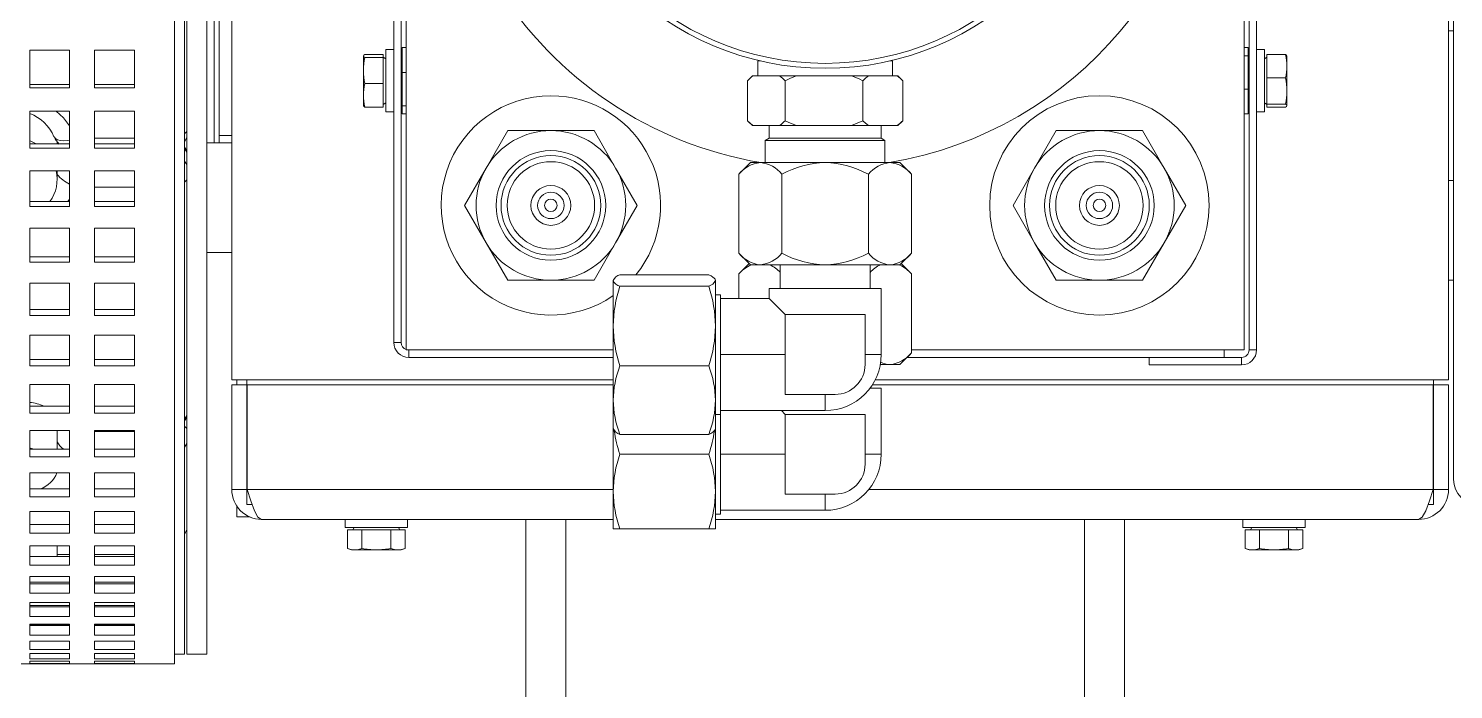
# Model space of a CAD drawing. Header units: millimetres. Extents: x -283029 to -254660, y -24907 to 10674.
# Drawn here: x -278944.98 to -278935.19, y -18302.15 to -18297.61 of the extents above; entities that cross this region are included whole.
import ezdxf

# ---------------------------------------------------------------- set-up
doc = ezdxf.new("R2010")
doc.units = ezdxf.units.MM
doc.header["$LTSCALE"] = 100

msp = doc.modelspace()

# ---------------------------------------------------------------- linework, layer by layer
at = {"color": 1, "linetype": 'Continuous', "lineweight": 0}
for p, q in [((-278936.5985, -18299.8196), (-278936.5985, -18291.994)), ((-278936.5471, -18299.8196), (-278936.5471, -18291.994)), ((-278936.6327, -18299.8196), (-278936.6327, -18292.0111)), ((-278943.8932, -18294.0375), (-278943.8932, -18301.9087)), ((-278943.7562, -18294.1014), (-278943.7562, -18301.9087)), ((-278943.7049, -18298.3962), (-278943.7049, -18294.1253)), ((-278943.585, -18294.2256), (-278943.585, -18300.0251)), ((-278935.2286, -18300.0251), (-278935.2286, -18294.203)), ((-278942.472, -18294.8079), (-278942.472, -18299.7682)), ((-278942.4206, -18294.9582), (-278942.4206, -18299.7682)), ((-278942.3863, -18294.9742), (-278942.3863, -18299.8196)), ((-278943.9789, -18295.9154), (-278943.9789, -18301.9772)), ((-278943.9104, -18301.9087), (-278943.9104, -18295.9154)), ((-278935.1943, -18300.7101), (-278935.1943, -18296.1209)), ((-278943.6706, -18298.3962), (-278943.6706, -18297.388)), ((-278935.2286, -18297.6278), (-278935.1943, -18297.6278)), ((-278944.6981, -18297.7587), (-278944.972, -18297.7587)), ((-278944.972, -18297.7587), (-278944.972, -18298.0192)), ((-278944.6981, -18298.0192), (-278944.6981, -18297.7587)), ((-278944.2528, -18297.7587), (-278944.5268, -18297.7587)), ((-278944.5268, -18297.7587), (-278944.5268, -18298.0192)), ((-278944.2528, -18298.0192), (-278944.2528, -18297.7587)), ((-278942.472, -18297.7562), (-278942.5267, -18297.7562)), ((-278942.5267, -18298.1843), (-278942.5267, -18297.7562)), ((-278942.4137, -18297.7423), (-278942.3863, -18297.7423)), ((-278942.4137, -18297.9133), (-278942.4137, -18297.7423)), ((-278936.6053, -18297.7423), (-278936.6327, -18297.7423)), ((-278936.6053, -18297.7423), (-278936.6053, -18297.7992)), ((-278936.4923, -18297.7562), (-278936.5471, -18297.7562)), ((-278936.4923, -18297.7562), (-278936.4923, -18298.1843)), ((-278942.6809, -18297.7998), (-278942.6809, -18297.8995)), ((-278942.5439, -18297.7901), (-278942.6712, -18297.7901)), ((-278942.5439, -18297.8095), (-278942.6712, -18297.8095)), ((-278942.5439, -18297.7901), (-278942.5439, -18297.8095)), ((-278942.5267, -18297.8182), (-278942.5439, -18297.8083)), ((-278942.5439, -18297.9896), (-278942.5439, -18297.8095)), ((-278939.9719, -18297.8332), (-278939.9719, -18297.936)), ((-278939.9719, -18297.8332), (-278939.9564, -18297.8332)), ((-278939.0627, -18297.8332), (-278939.0473, -18297.8332)), ((-278939.0473, -18297.8332), (-278939.0472, -18297.8332)), ((-278939.0472, -18297.936), (-278939.0472, -18297.8332)), ((-278939.0301, -18297.8256), (-278939.0301, -18297.8254)), ((-278936.6053, -18297.7992), (-278936.6327, -18297.7992)), ((-278936.6053, -18297.7992), (-278936.6053, -18298.0271)), ((-278936.4752, -18297.8083), (-278936.4923, -18297.8182)), ((-278936.4752, -18297.7901), (-278936.3478, -18297.7901)), ((-278936.4752, -18297.9509), (-278936.4752, -18297.7901)), ((-278936.3382, -18297.8705), (-278936.3382, -18297.7991)), ((-278942.6809, -18297.8995), (-278942.6809, -18298.07)), ((-278942.4137, -18297.8885), (-278942.4206, -18297.8885)), ((-278942.4137, -18297.9133), (-278942.3863, -18297.9133)), ((-278942.4137, -18298.1413), (-278942.4137, -18297.9133)), ((-278940.0091, -18297.936), (-278940.038, -18297.9648)), ((-278940.0091, -18297.936), (-278940.0058, -18297.936)), ((-278939.9141, -18297.936), (-278940.0058, -18297.936)), ((-278939.8225, -18297.936), (-278939.9141, -18297.936)), ((-278939.7074, -18297.936), (-278939.8225, -18297.936)), ((-278939.518, -18297.936), (-278939.7074, -18297.936)), ((-278939.3287, -18297.936), (-278939.518, -18297.936)), ((-278939.3287, -18297.936), (-278939.2111, -18297.936)), ((-278939.1134, -18297.936), (-278939.2111, -18297.936)), ((-278939.0158, -18297.936), (-278939.1134, -18297.936)), ((-278939.0158, -18297.936), (-278939.0099, -18297.936)), ((-278938.9811, -18297.9648), (-278939.0099, -18297.936)), ((-278936.5985, -18297.8885), (-278936.6053, -18297.8885)), ((-278936.4752, -18297.9509), (-278936.3478, -18297.9509)), ((-278936.4752, -18297.9509), (-278936.4752, -18298.131)), ((-278936.3382, -18298.0409), (-278936.3382, -18297.8705)), ((-278944.972, -18297.9954), (-278944.6981, -18297.9954)), ((-278944.972, -18298.0192), (-278944.6981, -18298.0192)), ((-278944.5268, -18297.9954), (-278944.2528, -18297.9954)), ((-278944.5268, -18298.0192), (-278944.2528, -18298.0192)), ((-278942.5439, -18297.9896), (-278942.6712, -18297.9896)), ((-278942.5439, -18297.9896), (-278942.5439, -18298.1503)), ((-278942.4206, -18298.052), (-278942.4137, -18298.052)), ((-278940.0433, -18297.9702), (-278940.0433, -18298.2442)), ((-278939.7849, -18297.9702), (-278939.7849, -18298.2442)), ((-278939.2511, -18297.9702), (-278939.2511, -18298.2442)), ((-278938.9812, -18297.9649), (-278938.9757, -18297.9702)), ((-278938.9757, -18297.9702), (-278938.9757, -18298.2442)), ((-278936.6053, -18298.0271), (-278936.6327, -18298.0271)), ((-278936.6053, -18298.0271), (-278936.6053, -18298.1982)), ((-278936.6053, -18298.052), (-278936.5985, -18298.052)), ((-278936.3382, -18298.1407), (-278936.3382, -18298.0409)), ((-278942.6809, -18298.07), (-278942.6809, -18298.1414)), ((-278942.5439, -18298.1503), (-278942.6712, -18298.1503)), ((-278942.5439, -18298.1322), (-278942.5267, -18298.1223)), ((-278942.4137, -18298.1413), (-278942.3863, -18298.1413)), ((-278942.4137, -18298.1982), (-278942.4137, -18298.1413)), ((-278936.4923, -18298.1223), (-278936.4752, -18298.1322)), ((-278936.4752, -18298.131), (-278936.3478, -18298.131)), ((-278936.4752, -18298.1503), (-278936.4752, -18298.131)), ((-278936.4752, -18298.1503), (-278936.3478, -18298.1503)), ((-278944.6981, -18298.1798), (-278944.972, -18298.1798)), ((-278944.972, -18298.1798), (-278944.972, -18298.433)), ((-278944.6981, -18298.433), (-278944.6981, -18298.1798)), ((-278944.2528, -18298.1798), (-278944.5268, -18298.1798)), ((-278944.5268, -18298.1798), (-278944.5268, -18298.433)), ((-278944.2528, -18298.433), (-278944.2528, -18298.1798)), ((-278942.5267, -18298.1843), (-278942.472, -18298.1843)), ((-278942.4137, -18298.1982), (-278942.3863, -18298.1982)), ((-278940.038, -18298.2496), (-278940.0091, -18298.2785)), ((-278939.0099, -18298.2785), (-278938.9811, -18298.2496)), ((-278938.9757, -18298.2442), (-278938.9812, -18298.2495)), ((-278936.6053, -18298.1982), (-278936.6327, -18298.1982)), ((-278936.5471, -18298.1843), (-278936.4923, -18298.1843)), ((-278943.6706, -18298.347), (-278943.585, -18298.347)), ((-278941.838, -18298.5696), (-278941.6897, -18298.3127)), ((-278941.6897, -18298.3127), (-278941.3932, -18298.3127)), ((-278941.3932, -18298.3127), (-278941.0966, -18298.3127)), ((-278940.9483, -18298.5696), (-278941.0966, -18298.3127)), ((-278940.0091, -18298.2785), (-278940.0058, -18298.2785)), ((-278939.8225, -18298.2785), (-278940.0058, -18298.2785)), ((-278939.8931, -18298.2785), (-278939.8931, -18298.3654)), ((-278939.8225, -18298.2785), (-278939.7074, -18298.2785)), ((-278939.3287, -18298.2785), (-278939.7074, -18298.2785)), ((-278939.3287, -18298.2785), (-278939.2111, -18298.2785)), ((-278939.0158, -18298.2785), (-278939.2111, -18298.2785)), ((-278939.126, -18298.3654), (-278939.126, -18298.2785)), ((-278939.0158, -18298.2785), (-278939.0099, -18298.2785)), ((-278938.0708, -18298.5696), (-278937.9225, -18298.3127)), ((-278937.9225, -18298.3127), (-278937.6259, -18298.3127)), ((-278937.6259, -18298.3127), (-278937.3293, -18298.3127)), ((-278937.181, -18298.5696), (-278937.3293, -18298.3127)), ((-278944.972, -18298.4045), (-278944.6981, -18298.4045)), ((-278944.972, -18298.433), (-278944.6981, -18298.433)), ((-278944.7837, -18298.4045), (-278944.7837, -18298.3896)), ((-278944.5268, -18298.3649), (-278944.2528, -18298.3649)), ((-278944.5268, -18298.4045), (-278944.2528, -18298.4045)), ((-278944.5268, -18298.433), (-278944.2528, -18298.433)), ((-278943.585, -18298.3962), (-278943.7562, -18298.3962)), ((-278939.8931, -18298.3654), (-278939.9205, -18298.3812)), ((-278939.9205, -18298.3812), (-278939.9205, -18298.5325)), ((-278939.9205, -18298.3812), (-278939.0986, -18298.3812)), ((-278939.8931, -18298.3654), (-278939.126, -18298.3654)), ((-278939.0986, -18298.3812), (-278939.126, -18298.3654)), ((-278939.126, -18298.3654), (-278939.126, -18298.3654)), ((-278939.0986, -18298.5325), (-278939.0986, -18298.3812)), ((-278939.0986, -18298.3812), (-278939.0986, -18298.3812)), ((-278940.0232, -18298.5325), (-278940.1027, -18298.612)), ((-278939.9544, -18298.5325), (-278940.0232, -18298.5325)), ((-278939.9719, -18298.529), (-278939.9719, -18298.5325)), ((-278939.5095, -18298.5325), (-278939.9544, -18298.5325)), ((-278939.0646, -18298.5325), (-278939.5095, -18298.5325)), ((-278938.9958, -18298.5325), (-278939.0646, -18298.5325)), ((-278939.0472, -18298.5325), (-278939.0472, -18298.529)), ((-278938.9163, -18298.612), (-278938.9958, -18298.5325)), ((-278944.6981, -18298.5886), (-278944.972, -18298.5886)), ((-278944.972, -18298.5886), (-278944.972, -18298.8331)), ((-278944.7837, -18298.6466), (-278944.7837, -18298.5886)), ((-278944.6981, -18298.8331), (-278944.6981, -18298.5886)), ((-278944.2528, -18298.5886), (-278944.5268, -18298.5886)), ((-278944.5268, -18298.5886), (-278944.5268, -18298.8331)), ((-278944.2528, -18298.8331), (-278944.2528, -18298.5886)), ((-278941.9863, -18298.8264), (-278941.838, -18298.5696)), ((-278940.8, -18298.8264), (-278940.9483, -18298.5696)), ((-278940.1027, -18299.1551), (-278940.1027, -18298.612)), ((-278939.8061, -18299.1551), (-278939.8061, -18298.612)), ((-278939.2129, -18299.1551), (-278939.2129, -18298.612)), ((-278938.9163, -18299.1551), (-278938.9163, -18298.612)), ((-278938.2191, -18298.8264), (-278938.0708, -18298.5696)), ((-278937.0327, -18298.8264), (-278937.181, -18298.5696)), ((-278944.2528, -18298.7021), (-278944.5268, -18298.7021)), ((-278935.1943, -18298.6552), (-278935.2286, -18298.6552)), ((-278944.972, -18298.8001), (-278944.6981, -18298.8001)), ((-278944.972, -18298.8331), (-278944.6981, -18298.8331)), ((-278944.6981, -18298.7825), (-278944.7116, -18298.8001)), ((-278944.5268, -18298.8001), (-278944.2528, -18298.8001)), ((-278944.5268, -18298.8331), (-278944.2528, -18298.8331)), ((-278941.9863, -18298.8264), (-278941.838, -18299.0833)), ((-278940.8, -18298.8264), (-278940.9483, -18299.0833)), ((-278938.2191, -18298.8264), (-278938.0708, -18299.0833)), ((-278937.0327, -18298.8264), (-278937.181, -18299.0833)), ((-278944.6981, -18298.9828), (-278944.972, -18298.9828)), ((-278944.972, -18298.9828), (-278944.972, -18299.2172)), ((-278944.6981, -18299.2172), (-278944.6981, -18298.9828)), ((-278944.2528, -18298.9828), (-278944.5268, -18298.9828)), ((-278944.5268, -18298.9828), (-278944.5268, -18299.2172)), ((-278944.2528, -18299.2172), (-278944.2528, -18298.9828)), ((-278941.838, -18299.0833), (-278941.6897, -18299.3401)), ((-278940.9483, -18299.0833), (-278941.0966, -18299.3401)), ((-278938.0708, -18299.0833), (-278937.9225, -18299.3401)), ((-278937.181, -18299.0833), (-278937.3293, -18299.3401)), ((-278944.972, -18299.1799), (-278944.6981, -18299.1799)), ((-278944.972, -18299.2172), (-278944.6981, -18299.2172)), ((-278944.5268, -18299.1799), (-278944.2528, -18299.1799)), ((-278944.5268, -18299.2172), (-278944.2528, -18299.2172)), ((-278943.7562, -18299.1497), (-278943.585, -18299.1497)), ((-278940.1027, -18299.1551), (-278940.0232, -18299.2346)), ((-278940.0318, -18299.226), (-278940.1027, -18299.2969)), ((-278940.0232, -18299.2346), (-278939.9544, -18299.2346)), ((-278939.9544, -18299.2346), (-278939.5095, -18299.2346)), ((-278939.8178, -18299.2346), (-278939.8178, -18299.3972)), ((-278939.5095, -18299.2346), (-278939.0646, -18299.2346)), ((-278939.2013, -18299.3972), (-278939.2013, -18299.2346)), ((-278939.0646, -18299.2346), (-278938.9958, -18299.2346)), ((-278938.9958, -18299.2346), (-278938.9163, -18299.1551)), ((-278938.9163, -18299.2969), (-278938.9872, -18299.226)), ((-278940.3089, -18299.3025), (-278940.9192, -18299.3025)), ((-278940.1027, -18299.4657), (-278940.1027, -18299.2969)), ((-278938.9163, -18299.84), (-278938.9163, -18299.2969)), ((-278944.6981, -18299.3603), (-278944.972, -18299.3603)), ((-278944.972, -18299.3603), (-278944.972, -18299.5834)), ((-278944.6981, -18299.5834), (-278944.6981, -18299.3603)), ((-278944.2528, -18299.3603), (-278944.5268, -18299.3603)), ((-278944.5268, -18299.3603), (-278944.5268, -18299.5834)), ((-278944.2528, -18299.5834), (-278944.2528, -18299.3603)), ((-278941.6897, -18299.3401), (-278941.3932, -18299.3401)), ((-278941.3932, -18299.3401), (-278941.0966, -18299.3401)), ((-278940.9651, -18299.6555), (-278940.9651, -18299.3418)), ((-278940.3089, -18299.3812), (-278940.9192, -18299.3812)), ((-278940.263, -18299.3418), (-278940.263, -18299.6555)), ((-278939.8948, -18299.3972), (-278939.8948, -18299.4657)), ((-278939.1242, -18299.3972), (-278939.8948, -18299.3972)), ((-278939.1242, -18299.6241), (-278939.1242, -18299.3972)), ((-278937.9225, -18299.3401), (-278937.6259, -18299.3401)), ((-278937.6259, -18299.3401), (-278937.3293, -18299.3401)), ((-278935.2286, -18299.3401), (-278935.1943, -18299.3401)), ((-278940.2287, -18299.44), (-278940.263, -18299.44)), ((-278940.2287, -18299.851), (-278940.2287, -18299.44)), ((-278939.8948, -18299.4657), (-278940.2287, -18299.4657)), ((-278939.7835, -18299.577), (-278939.8948, -18299.4657)), ((-278944.972, -18299.5419), (-278944.6981, -18299.5419)), ((-278944.972, -18299.5834), (-278944.6981, -18299.5834)), ((-278944.5268, -18299.5419), (-278944.2528, -18299.5419)), ((-278944.5268, -18299.5834), (-278944.2528, -18299.5834)), ((-278939.7835, -18300.125), (-278939.7835, -18299.577)), ((-278939.7835, -18299.577), (-278939.2355, -18299.577)), ((-278939.2355, -18299.577), (-278939.2355, -18299.9195)), ((-278939.1242, -18299.851), (-278939.1242, -18299.6241)), ((-278944.6981, -18299.719), (-278944.972, -18299.719)), ((-278944.972, -18299.719), (-278944.972, -18299.9295)), ((-278944.6981, -18299.9295), (-278944.6981, -18299.719)), ((-278944.2528, -18299.719), (-278944.5268, -18299.719)), ((-278944.5268, -18299.719), (-278944.5268, -18299.9295)), ((-278944.2528, -18299.9295), (-278944.2528, -18299.719)), ((-278940.9651, -18300.1646), (-278940.9651, -18299.6555)), ((-278940.263, -18300.1646), (-278940.263, -18299.6555)), ((-278942.472, -18299.7682), (-278942.4206, -18299.7682)), ((-278942.3863, -18299.8196), (-278940.9651, -18299.8196)), ((-278942.3692, -18299.8196), (-278942.3692, -18299.871)), ((-278938.9163, -18299.8196), (-278936.6327, -18299.8196)), ((-278936.7697, -18299.8196), (-278936.7697, -18299.871)), ((-278936.5985, -18299.8196), (-278936.5471, -18299.8196)), ((-278944.972, -18299.8842), (-278944.6981, -18299.8842)), ((-278944.5268, -18299.8842), (-278944.2528, -18299.8842)), ((-278942.3692, -18299.871), (-278940.9651, -18299.871)), ((-278940.2287, -18300.262), (-278940.2287, -18299.851)), ((-278939.7835, -18299.851), (-278940.2287, -18299.851)), ((-278939.1242, -18299.851), (-278939.2355, -18299.851)), ((-278939.1304, -18299.9195), (-278939.0646, -18299.9195)), ((-278939.0646, -18299.9195), (-278938.9958, -18299.9195)), ((-278938.9958, -18299.9195), (-278938.9163, -18299.84)), ((-278938.9473, -18299.871), (-278936.7697, -18299.871)), ((-278937.2834, -18299.9224), (-278937.2834, -18299.871)), ((-278937.2834, -18299.871), (-278936.6498, -18299.871)), ((-278936.6498, -18299.9224), (-278936.6498, -18299.871)), ((-278944.972, -18299.9295), (-278944.6981, -18299.9295)), ((-278944.5268, -18299.9295), (-278944.2528, -18299.9295)), ((-278940.3089, -18299.9297), (-278940.9192, -18299.9297)), ((-278937.2834, -18299.9224), (-278936.6498, -18299.9224)), ((-278944.6981, -18300.0569), (-278944.972, -18300.0569)), ((-278944.972, -18300.0569), (-278944.972, -18300.2538)), ((-278944.6981, -18300.2538), (-278944.6981, -18300.0569)), ((-278944.2528, -18300.0569), (-278944.5268, -18300.0569)), ((-278944.5268, -18300.0569), (-278944.5268, -18300.2538)), ((-278944.2528, -18300.2538), (-278944.2528, -18300.0569)), ((-278943.585, -18300.0251), (-278940.9703, -18300.0251)), ((-278943.585, -18300.7785), (-278943.585, -18300.0593)), ((-278943.585, -18300.0593), (-278943.4823, -18300.0593)), ((-278943.5508, -18300.0593), (-278943.5508, -18300.0251)), ((-278943.4823, -18300.8813), (-278943.4823, -18300.0251)), ((-278943.4798, -18300.7785), (-278943.4798, -18300.0593)), ((-278940.9651, -18300.0593), (-278943.4798, -18300.0593)), ((-278939.1242, -18300.0822), (-278939.2013, -18300.0822)), ((-278935.3337, -18300.0593), (-278939.1854, -18300.0593)), ((-278939.1658, -18300.0251), (-278935.2286, -18300.0251)), ((-278939.1242, -18300.3091), (-278939.1242, -18300.0822)), ((-278935.3337, -18300.7785), (-278935.3337, -18300.0593)), ((-278935.3313, -18300.8813), (-278935.3313, -18300.0251)), ((-278935.2286, -18300.0593), (-278935.3313, -18300.0593)), ((-278935.2286, -18300.7785), (-278935.2286, -18300.0593)), ((-278944.972, -18300.2048), (-278944.6981, -18300.2048)), ((-278944.5268, -18300.2048), (-278944.2528, -18300.2048)), ((-278940.9651, -18300.1646), (-278940.9651, -18300.3647)), ((-278940.263, -18300.1646), (-278940.263, -18300.3647)), ((-278939.441, -18300.125), (-278939.7835, -18300.125)), ((-278939.5095, -18300.2363), (-278939.5095, -18300.125)), ((-278944.972, -18300.2538), (-278944.6981, -18300.2538)), ((-278944.5268, -18300.2538), (-278944.2528, -18300.2538)), ((-278940.263, -18300.262), (-278940.2287, -18300.262)), ((-278940.2287, -18300.2363), (-278939.5095, -18300.2363)), ((-278940.2287, -18300.536), (-278940.2287, -18300.262)), ((-278939.7835, -18300.262), (-278939.8092, -18300.2363)), ((-278939.7835, -18300.262), (-278939.2355, -18300.262)), ((-278939.7835, -18300.81), (-278939.7835, -18300.262)), ((-278939.2355, -18300.262), (-278939.2355, -18300.6045)), ((-278939.1242, -18300.536), (-278939.1242, -18300.3091)), ((-278944.6981, -18300.3723), (-278944.972, -18300.3723)), ((-278944.972, -18300.3723), (-278944.972, -18300.5544)), ((-278944.7837, -18300.502), (-278944.7837, -18300.3723)), ((-278944.6981, -18300.5544), (-278944.6981, -18300.3723)), ((-278944.2528, -18300.3723), (-278944.5268, -18300.3723)), ((-278944.5268, -18300.3723), (-278944.5268, -18300.5544)), ((-278944.5268, -18300.379), (-278944.2528, -18300.379)), ((-278944.2528, -18300.5544), (-278944.2528, -18300.3723)), ((-278940.9651, -18300.7928), (-278940.9651, -18300.3602)), ((-278940.3089, -18300.3996), (-278940.9192, -18300.3996)), ((-278940.263, -18300.7928), (-278940.263, -18300.3602)), ((-278944.972, -18300.502), (-278944.6981, -18300.502)), ((-278944.5268, -18300.502), (-278944.2528, -18300.502)), ((-278944.972, -18300.5544), (-278944.6981, -18300.5544)), ((-278944.5268, -18300.5544), (-278944.2528, -18300.5544)), ((-278940.3089, -18300.536), (-278940.9192, -18300.536)), ((-278940.2287, -18300.9469), (-278940.2287, -18300.536)), ((-278939.7835, -18300.536), (-278940.2287, -18300.536)), ((-278939.1242, -18300.536), (-278939.2355, -18300.536)), ((-278944.6981, -18300.6634), (-278944.972, -18300.6634)), ((-278944.972, -18300.6634), (-278944.972, -18300.8297)), ((-278944.6981, -18300.8297), (-278944.6981, -18300.6634)), ((-278944.2528, -18300.6634), (-278944.5268, -18300.6634)), ((-278944.5268, -18300.6634), (-278944.5268, -18300.8297)), ((-278944.2528, -18300.8297), (-278944.2528, -18300.6634)), ((-278944.972, -18300.7742), (-278944.6981, -18300.7742)), ((-278944.5268, -18300.7742), (-278944.2528, -18300.7742)), ((-278943.4823, -18300.7785), (-278943.585, -18300.7785)), ((-278940.9651, -18300.7785), (-278943.4798, -18300.7785)), ((-278940.9651, -18301.0497), (-278940.9651, -18300.7928)), ((-278940.263, -18301.0497), (-278940.263, -18300.7928)), ((-278935.3337, -18300.7785), (-278939.2102, -18300.7785)), ((-278935.2286, -18300.7785), (-278935.3313, -18300.7785)), ((-278944.972, -18300.8297), (-278944.6981, -18300.8297)), ((-278944.5268, -18300.8297), (-278944.2528, -18300.8297)), ((-278943.5508, -18300.9669), (-278943.5508, -18300.8888)), ((-278943.4457, -18300.8813), (-278943.4823, -18300.8813)), ((-278939.441, -18300.81), (-278939.7835, -18300.81)), ((-278939.5095, -18300.9213), (-278939.5095, -18300.81)), ((-278935.3313, -18300.8813), (-278935.3679, -18300.8813)), ((-278944.6981, -18300.9285), (-278944.972, -18300.9285)), ((-278944.972, -18300.9285), (-278944.972, -18301.0782)), ((-278944.6981, -18301.0782), (-278944.6981, -18300.9285)), ((-278944.2528, -18300.9285), (-278944.5268, -18300.9285)), ((-278944.5268, -18300.9285), (-278944.5268, -18301.0782)), ((-278944.2528, -18301.0782), (-278944.2528, -18300.9285)), ((-278943.4582, -18300.9669), (-278943.5508, -18300.9669)), ((-278940.9651, -18300.984), (-278943.3795, -18300.984)), ((-278942.8059, -18300.984), (-278942.8059, -18301.0388)), ((-278942.3778, -18301.0388), (-278942.3778, -18300.984)), ((-278941.5644, -18321.2587), (-278941.5644, -18300.984)), ((-278941.2904, -18321.2587), (-278941.2904, -18300.984)), ((-278940.263, -18300.9469), (-278940.2287, -18300.9469)), ((-278935.434, -18300.984), (-278940.263, -18300.984)), ((-278940.2287, -18300.9213), (-278939.5095, -18300.9213)), ((-278937.7286, -18306.682), (-278937.7286, -18300.984)), ((-278937.4547, -18306.7353), (-278937.4547, -18300.984)), ((-278936.6413, -18300.984), (-278936.6413, -18301.0388)), ((-278936.2132, -18301.0388), (-278936.2132, -18300.984)), ((-278944.972, -18301.0199), (-278944.6981, -18301.0199)), ((-278944.972, -18301.0782), (-278944.6981, -18301.0782)), ((-278944.5268, -18301.0199), (-278944.2528, -18301.0199)), ((-278944.5268, -18301.0782), (-278944.2528, -18301.0782)), ((-278942.3778, -18301.0388), (-278942.8059, -18301.0388)), ((-278942.7895, -18301.056), (-278942.7895, -18301.1833)), ((-278942.6907, -18301.056), (-278942.7895, -18301.056)), ((-278942.7439, -18301.0388), (-278942.7538, -18301.056)), ((-278942.6907, -18301.056), (-278942.6907, -18301.1833)), ((-278942.6907, -18301.056), (-278942.493, -18301.056)), ((-278942.493, -18301.056), (-278942.493, -18301.1833)), ((-278942.493, -18301.056), (-278942.3941, -18301.056)), ((-278942.4299, -18301.056), (-278942.4398, -18301.0388)), ((-278942.3941, -18301.056), (-278942.3941, -18301.1833)), ((-278940.9651, -18301.0497), (-278940.9192, -18301.0497)), ((-278940.3089, -18301.0497), (-278940.9192, -18301.0497)), ((-278940.3089, -18301.0497), (-278940.263, -18301.0497)), ((-278936.2132, -18301.0388), (-278936.6413, -18301.0388)), ((-278936.625, -18301.056), (-278936.625, -18301.1833)), ((-278936.5261, -18301.056), (-278936.625, -18301.056)), ((-278936.5793, -18301.0388), (-278936.5892, -18301.056)), ((-278936.5261, -18301.056), (-278936.5261, -18301.1833)), ((-278936.5261, -18301.056), (-278936.3284, -18301.056)), ((-278936.3284, -18301.056), (-278936.3284, -18301.1833)), ((-278936.3284, -18301.056), (-278936.2295, -18301.056)), ((-278936.2653, -18301.056), (-278936.2752, -18301.0388)), ((-278936.2295, -18301.056), (-278936.2295, -18301.1833)), ((-278944.6981, -18301.1664), (-278944.972, -18301.1664)), ((-278944.972, -18301.1664), (-278944.972, -18301.2986)), ((-278944.7837, -18301.2377), (-278944.7837, -18301.1664)), ((-278944.6981, -18301.2986), (-278944.6981, -18301.1664)), ((-278944.2528, -18301.1664), (-278944.5268, -18301.1664)), ((-278944.5268, -18301.1664), (-278944.5268, -18301.2986)), ((-278944.2528, -18301.2986), (-278944.2528, -18301.1664)), ((-278942.7895, -18301.1833), (-278942.7631, -18301.1929)), ((-278942.7631, -18301.1929), (-278942.7401, -18301.1929)), ((-278942.7401, -18301.1929), (-278942.5918, -18301.1929)), ((-278942.5918, -18301.1929), (-278942.4435, -18301.1929)), ((-278942.4435, -18301.1929), (-278942.4206, -18301.1929)), ((-278942.4206, -18301.1929), (-278942.3941, -18301.1833)), ((-278936.625, -18301.1833), (-278936.5985, -18301.1929)), ((-278936.5985, -18301.1929), (-278936.5755, -18301.1929)), ((-278936.5755, -18301.1929), (-278936.4272, -18301.1929)), ((-278936.4272, -18301.1929), (-278936.2789, -18301.1929)), ((-278936.2789, -18301.1929), (-278936.256, -18301.1929)), ((-278936.256, -18301.1929), (-278936.2295, -18301.1833)), ((-278944.972, -18301.2377), (-278944.6981, -18301.2377)), ((-278944.7837, -18301.2245), (-278944.6981, -18301.2245)), ((-278944.5268, -18301.2245), (-278944.2528, -18301.2245)), ((-278944.5268, -18301.2377), (-278944.2528, -18301.2377)), ((-278944.972, -18301.2986), (-278944.6981, -18301.2986)), ((-278944.6981, -18301.3755), (-278944.972, -18301.3755)), ((-278944.972, -18301.3755), (-278944.972, -18301.4895)), ((-278944.6981, -18301.4895), (-278944.6981, -18301.3755)), ((-278944.5268, -18301.2986), (-278944.2528, -18301.2986)), ((-278944.2528, -18301.3755), (-278944.5268, -18301.3755)), ((-278944.5268, -18301.3755), (-278944.5268, -18301.4895)), ((-278944.2528, -18301.4895), (-278944.2528, -18301.3755)), ((-278944.972, -18301.4152), (-278944.6981, -18301.4152)), ((-278944.972, -18301.4266), (-278944.6981, -18301.4266)), ((-278944.5268, -18301.4152), (-278944.2528, -18301.4152)), ((-278944.5268, -18301.4266), (-278944.2528, -18301.4266)), ((-278944.972, -18301.4895), (-278944.6981, -18301.4895)), ((-278944.6981, -18301.555), (-278944.972, -18301.555)), ((-278944.972, -18301.555), (-278944.972, -18301.6501)), ((-278944.972, -18301.576), (-278944.6981, -18301.576)), ((-278944.6981, -18301.6501), (-278944.6981, -18301.555)), ((-278944.5268, -18301.4895), (-278944.2528, -18301.4895)), ((-278944.2528, -18301.555), (-278944.5268, -18301.555)), ((-278944.5268, -18301.555), (-278944.5268, -18301.6501)), ((-278944.5268, -18301.576), (-278944.2528, -18301.576)), ((-278944.2528, -18301.6501), (-278944.2528, -18301.555)), ((-278944.972, -18301.5853), (-278944.6981, -18301.5853)), ((-278944.972, -18301.6501), (-278944.6981, -18301.6501)), ((-278944.5268, -18301.5853), (-278944.2528, -18301.5853)), ((-278944.5268, -18301.6501), (-278944.2528, -18301.6501)), ((-278944.6981, -18301.7036), (-278944.972, -18301.7036)), ((-278944.972, -18301.7036), (-278944.972, -18301.7795)), ((-278944.972, -18301.7059), (-278944.6981, -18301.7059)), ((-278944.972, -18301.7132), (-278944.6981, -18301.7132)), ((-278944.972, -18301.7795), (-278944.6981, -18301.7795)), ((-278944.6981, -18301.7795), (-278944.6981, -18301.7036)), ((-278944.2528, -18301.7036), (-278944.5268, -18301.7036)), ((-278944.5268, -18301.7036), (-278944.5268, -18301.7795)), ((-278944.5268, -18301.7059), (-278944.2528, -18301.7059)), ((-278944.5268, -18301.7132), (-278944.2528, -18301.7132)), ((-278944.5268, -18301.7795), (-278944.2528, -18301.7795)), ((-278944.2528, -18301.7795), (-278944.2528, -18301.7036)), ((-278944.6981, -18301.8207), (-278944.972, -18301.8207)), ((-278944.972, -18301.8207), (-278944.972, -18301.8768)), ((-278944.972, -18301.8768), (-278944.6981, -18301.8768)), ((-278944.6981, -18301.8768), (-278944.6981, -18301.8207)), ((-278944.2528, -18301.8207), (-278944.5268, -18301.8207)), ((-278944.5268, -18301.8207), (-278944.5268, -18301.8768)), ((-278944.5268, -18301.8768), (-278944.2528, -18301.8768)), ((-278944.2528, -18301.8768), (-278944.2528, -18301.8207)), ((-278944.6981, -18301.9056), (-278944.972, -18301.9056)), ((-278944.972, -18301.9056), (-278944.972, -18301.9416)), ((-278944.972, -18301.9416), (-278944.6981, -18301.9416)), ((-278944.6981, -18301.9578), (-278944.972, -18301.9578)), ((-278944.972, -18301.9578), (-278944.972, -18301.9736)), ((-278944.972, -18301.9736), (-278944.6981, -18301.9736)), ((-278944.6981, -18301.9416), (-278944.6981, -18301.9056)), ((-278944.6981, -18301.9736), (-278944.6981, -18301.9578)), ((-278944.2528, -18301.9056), (-278944.5268, -18301.9056)), ((-278944.5268, -18301.9056), (-278944.5268, -18301.9416)), ((-278944.5268, -18301.9416), (-278944.2528, -18301.9416)), ((-278944.2528, -18301.9578), (-278944.5268, -18301.9578)), ((-278944.5268, -18301.9578), (-278944.5268, -18301.9736)), ((-278944.5268, -18301.9736), (-278944.2528, -18301.9736)), ((-278944.2528, -18301.9416), (-278944.2528, -18301.9056)), ((-278944.2528, -18301.9736), (-278944.2528, -18301.9578)), ((-278943.9789, -18301.9087), (-278943.9104, -18301.9087)), ((-278943.8932, -18301.9087), (-278943.7562, -18301.9087)), ((-278945.1433, -18301.9772), (-278944.972, -18301.9772)), ((-278944.6981, -18301.9771), (-278944.972, -18301.9771)), ((-278944.972, -18301.9771), (-278944.972, -18301.9772)), ((-278944.6981, -18301.9772), (-278944.6981, -18301.9771)), ((-278944.6981, -18301.9772), (-278944.5268, -18301.9772)), ((-278944.2528, -18301.9771), (-278944.5268, -18301.9771)), ((-278944.5268, -18301.9771), (-278944.5268, -18301.9772)), ((-278944.2528, -18301.9772), (-278944.2528, -18301.9771)), ((-278944.2528, -18301.9772), (-278943.9789, -18301.9772))]:
    msp.add_line(p, q, dxfattribs=at)
for points in [[(-278939.7849, -18297.9702), (-278939.8035, -18297.9522), (-278939.8225, -18297.936)], [(-278939.7074, -18297.936), (-278939.7465, -18297.9521), (-278939.7849, -18297.9702)], [(-278939.2511, -18297.9702), (-278939.2771, -18297.9577), (-278939.3287, -18297.936)], [(-278938.9757, -18297.9702), (-278938.9955, -18297.9522), (-278939.0158, -18297.936)], [(-278944.7916, -18298.1798), (-278944.7403, -18298.2258), (-278944.6981, -18298.279)], [(-278940.0433, -18298.2442), (-278940.0248, -18298.2623), (-278940.0058, -18298.2785)], [(-278939.7849, -18298.2442), (-278939.7589, -18298.2567), (-278939.7074, -18298.2785)], [(-278939.3287, -18298.2785), (-278939.2895, -18298.2623), (-278939.2511, -18298.2442)], [(-278939.2511, -18298.2442), (-278939.2314, -18298.2623), (-278939.2111, -18298.2785)], [(-278944.6981, -18298.3782), (-278944.7097, -18298.3801), (-278944.7374, -18298.3822), (-278944.7616, -18298.3805), (-278944.7814, -18298.3751), (-278944.796, -18298.3662), (-278944.8047, -18298.3543)], [(-278943.8932, -18298.3197), (-278943.905, -18298.3293), (-278943.9104, -18298.3329)], [(-278944.972, -18298.3818), (-278944.9692, -18298.383), (-278944.9283, -18298.4045)], [(-278943.9104, -18298.3876), (-278943.905, -18298.38), (-278943.8932, -18298.3595)], [(-278943.8932, -18298.4508), (-278943.905, -18298.4303), (-278943.9104, -18298.4227)], [(-278943.9104, -18298.4364), (-278943.905, -18298.443), (-278943.8932, -18298.4608)], [(-278943.9104, -18298.5221), (-278943.905, -18298.5287), (-278943.8932, -18298.5464)], [(-278943.9104, -18298.6657), (-278943.905, -18298.6617), (-278943.8932, -18298.6508)], [(-278940.3089, -18299.3025), (-278940.2921, -18299.3109), (-278940.2799, -18299.3185), (-278940.2707, -18299.3262), (-278940.2649, -18299.334), (-278940.263, -18299.3418)], [(-278943.9104, -18300.2948), (-278943.905, -18300.2883), (-278943.8932, -18300.271)], [(-278943.9104, -18300.3105), (-278943.905, -18300.3029), (-278943.8932, -18300.2824)], [(-278943.9104, -18300.3447), (-278943.905, -18300.3485), (-278943.8932, -18300.3588)], [(-278944.972, -18300.4931), (-278944.9692, -18300.4938), (-278944.941, -18300.502)], [(-278943.9104, -18300.4869), (-278943.905, -18300.4802), (-278943.8932, -18300.4621)], [(-278943.4798, -18300.7785), (-278943.4548, -18300.8572), (-278943.4297, -18300.9238), (-278943.4046, -18300.9684), (-278943.3795, -18300.984)], [(-278935.434, -18300.984), (-278935.409, -18300.9684), (-278935.3839, -18300.9238), (-278935.3588, -18300.8572), (-278935.3337, -18300.7785)], [(-278943.9104, -18301.0832), (-278943.905, -18301.0756), (-278943.8932, -18301.0551)], [(-278943.9104, -18301.0833), (-278943.905, -18301.0757), (-278943.8932, -18301.0552)], [(-278942.7895, -18301.1833), (-278942.765, -18301.1904), (-278942.7401, -18301.1929)], [(-278942.7401, -18301.1929), (-278942.7154, -18301.1904), (-278942.6907, -18301.1833)], [(-278942.4435, -18301.1929), (-278942.4682, -18301.1904), (-278942.493, -18301.1833)], [(-278942.3941, -18301.1833), (-278942.4186, -18301.1904), (-278942.4435, -18301.1929)], [(-278936.625, -18301.1833), (-278936.6004, -18301.1904), (-278936.5755, -18301.1929)], [(-278936.5755, -18301.1929), (-278936.5508, -18301.1904), (-278936.5261, -18301.1833)], [(-278936.2789, -18301.1929), (-278936.3036, -18301.1904), (-278936.3284, -18301.1833)], [(-278936.2295, -18301.1833), (-278936.254, -18301.1904), (-278936.2789, -18301.1929)]]:
    msp.add_lwpolyline(points, dxfattribs=at)
for centre, radius in [((-278939.5095, -18295.9154), 1.9692), ((-278939.5095, -18295.9154), 1.935), ((-278937.6259, -18298.8264), 0.7534), ((-278941.3932, -18298.8264), 0.3764), ((-278937.6259, -18298.8264), 0.3764), ((-278941.3932, -18298.8264), 0.3425), ((-278941.3932, -18298.8264), 0.3005), ((-278937.6259, -18298.8264), 0.3425), ((-278937.6259, -18298.8264), 0.3005), ((-278941.3932, -18298.8264), 0.137), ((-278941.3932, -18298.8264), 0.0908), ((-278937.6259, -18298.8264), 0.137), ((-278937.6259, -18298.8264), 0.0908), ((-278941.3932, -18298.8264), 0.0428), ((-278937.6259, -18298.8264), 0.0428)]:
    msp.add_circle(centre, radius, dxfattribs=at)
for centre, radius, start, end in [((-278939.5095, -18295.9154), 2.6542, 163.12401, 260.41049), ((-278939.5095, -18295.9154), 2.6542, 279.58951, 0), ((-278942.6666, -18297.8044), 0.015, 107.9655, 162.21327), ((-278942.6674, -18297.796), 0.014, 195.68495, 254.13628), ((-278942.2299, -18297.9023), 0.451, 168.12574, 179.65055), ((-278936.7087, -18297.8742), 0.3705, 0.56946, 13.11203), ((-278936.3524, -18297.8044), 0.015, 17.79143, 72.0298), ((-278942.2245, -18297.8962), 0.4564, 180.41785, 191.80585), ((-278939.7823, -18298.2187), 0.3604, 128.32852, 136.41492), ((-278938.9866, -18298.2389), 0.377, 126.55602, 134.56607), ((-278936.7072, -18297.867), 0.369, 346.86224, 359.45627), ((-278936.7946, -18298.0443), 0.4564, 0.41785, 11.80585), ((-278942.3119, -18298.0735), 0.369, 166.86224, 179.45627), ((-278936.7892, -18298.0382), 0.451, 348.12574, 359.65055), ((-278942.3104, -18298.0663), 0.3705, 180.56946, 193.11203), ((-278942.6666, -18298.1361), 0.015, 197.79143, 252.0298), ((-278941.3932, -18298.8264), 0.7534, 90, 304.62354), ((-278941.3932, -18298.8264), 0.7534, 320.81418, 90), ((-278936.3517, -18298.1444), 0.014, 15.68495, 74.13628), ((-278936.3524, -18298.1361), 0.015, 287.9655, 342.21327), ((-278945.0717, -18298.4656), 0.2882, 22.644, 69.76001), ((-278940.0459, -18297.9958), 0.3604, 308.32852, 316.41492), ((-278939.2403, -18297.9756), 0.377, 306.55602, 314.56607), ((-278944.6482, -18298.2848), 0.1712, 204.01394, 224.62383), ((-278941.3932, -18298.8264), 0.5137, 90, 150), ((-278941.3932, -18298.8264), 0.5137, 30, 90), ((-278937.6259, -18298.8264), 0.5137, 90, 150), ((-278937.6259, -18298.8264), 0.5137, 30, 90), ((-278939.9347, -18298.7474), 0.2158, 95.24467, 141.1289), ((-278939.9743, -18298.7477), 0.2162, 38.91104, 84.71539), ((-278939.495, -18299.1798), 0.6475, 91.28444, 118.71556), ((-278939.5329, -18299.213), 0.681, 61.97002, 88.02998), ((-278939.0407, -18298.7552), 0.224, 96.12461, 140.24896), ((-278939.0845, -18298.7477), 0.2162, 38.91104, 84.71539), ((-278945.0483, -18298.6465), 0.2644, 324.48136, 12.63645), ((-278944.5822, -18298.445), 0.2628, 219.96643, 243.85257), ((-278941.3932, -18298.8264), 0.5137, 150, 210), ((-278941.3932, -18298.8264), 0.5137, 330, 30), ((-278937.6259, -18298.8264), 0.5137, 150, 210), ((-278937.6259, -18298.8264), 0.5137, 330, 30), ((-278941.3932, -18298.8264), 0.5137, 210, 270), ((-278941.3932, -18298.8264), 0.5137, 270, 330), ((-278937.6259, -18298.8264), 0.5137, 210, 270), ((-278937.6259, -18298.8264), 0.5137, 270, 330), ((-278939.9345, -18299.0193), 0.2162, 218.91104, 264.71539), ((-278939.8892, -18299.4928), 0.2897, 116.98242, 137.47122), ((-278939.9783, -18299.0119), 0.224, 276.12461, 320.24896), ((-278939.9957, -18299.4575), 0.247, 43.89532, 64.48317), ((-278939.4949, -18298.5866), 0.6481, 241.29739, 268.70261), ((-278939.5328, -18298.5545), 0.6804, 271.96006, 298.03994), ((-278939.0447, -18299.0193), 0.2162, 218.91104, 264.71539), ((-278939.0411, -18299.4333), 0.2174, 113.88983, 137.46552), ((-278939.0844, -18299.0196), 0.2158, 275.24467, 321.1289), ((-278939.1217, -18299.4847), 0.2783, 42.43854, 63.18196), ((-278940.9025, -18299.3683), 0.0679, 104.17981, 157.06999), ((-278940.9042, -18299.3173), 0.0657, 201.96536, 256.78484), ((-278940.055, -18299.6667), 0.9101, 161.71502, 179.29036), ((-278940.3272, -18299.3134), 0.0703, 285.14423, 336.10557), ((-278941.1779, -18299.6676), 0.915, 0.75688, 18.23774), ((-278940.0502, -18299.6434), 0.915, 180.75688, 198.23774), ((-278941.173, -18299.6442), 0.9101, 341.71502, 359.29036), ((-278942.3692, -18299.7682), 0.1027, 180, 270), ((-278942.3692, -18299.7682), 0.0514, 180, 250.52878), ((-278936.6498, -18299.8196), 0.1027, 270, 0), ((-278936.6498, -18299.8196), 0.0514, 270, 0), ((-278939.5095, -18299.851), 0.3853, 270, 0), ((-278939.441, -18299.9195), 0.2055, 270, 0), ((-278939.0662, -18299.7936), 0.1259, 240.40253, 270.70389), ((-278939.0844, -18299.7046), 0.2158, 275.24467, 321.1289), ((-278940.2863, -18300.1753), 0.6788, 158.79346, 179.10207), ((-278940.9456, -18300.1761), 0.6827, 0.95727, 21.1472), ((-278945.0259, -18300.5956), 0.4196, 68.6466, 82.62774), ((-278940.2824, -18300.1532), 0.6827, 180.95727, 201.1472), ((-278940.9417, -18300.154), 0.6788, 338.79346, 359.10207), ((-278940.9008, -18300.3317), 0.0703, 203.89443, 254.85577), ((-278940.1785, -18300.2745), 0.7854, 187.37778, 199.44133), ((-278940.3239, -18300.3356), 0.0657, 283.21516, 338.03464), ((-278941.0911, -18300.2635), 0.8283, 340.79584, 352.26056), ((-278944.6094, -18300.349), 0.2019, 210.2943, 229.25629), ((-278940.1617, -18300.8038), 0.8034, 160.52631, 179.21753), ((-278941.0707, -18300.8046), 0.8078, 0.83441, 19.42175), ((-278939.5095, -18300.536), 0.3853, 270, 0), ((-278939.441, -18300.6045), 0.2055, 270, 0), ((-278944.9624, -18300.5956), 0.1895, 289.57092, 339.05135), ((-278943.3795, -18300.7785), 0.2055, 180, 270), ((-278940.1573, -18300.7811), 0.8078, 180.83441, 199.42175), ((-278941.0663, -18300.7819), 0.8034, 340.52631, 359.21753), ((-278935.434, -18300.7785), 0.2055, 270, 0), ((-278935.0231, -18300.7101), 0.1712, 180, 270), ((-278942.5878, -18300.6396), 0.5534, 259.28038, 269.57925), ((-278942.5976, -18300.6224), 0.5706, 270.57651, 280.56386), ((-278936.4232, -18300.6396), 0.5534, 259.28038, 269.57925), ((-278936.433, -18300.6224), 0.5706, 270.57651, 280.56386)]:
    msp.add_arc(centre, radius, start, end, dxfattribs=at)

doc.saveas('drawing.dxf')
